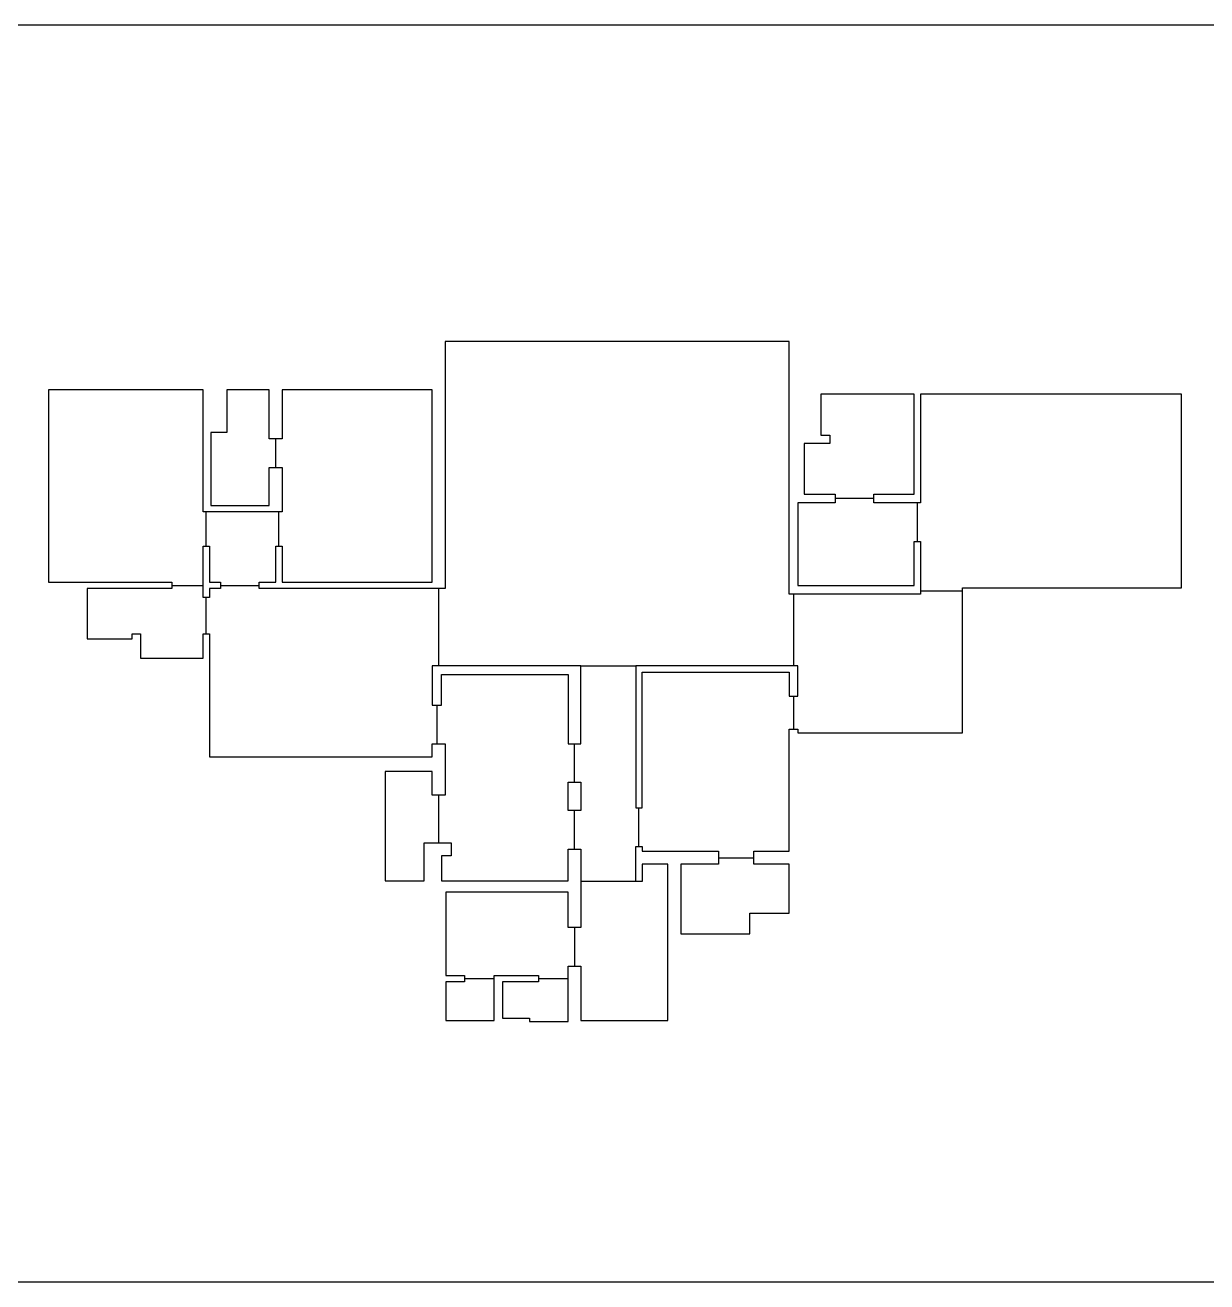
# Model space of a CAD drawing. Header units: millimetres. Extents: x -178592 to 87348, y -1412 to 59448.
# Drawn here: x 29666 to 57629, y 0 to 29724 of the extents above; entities that cross this region are included whole.
import ezdxf

# ---------------------------------------------------------------- set-up
doc = ezdxf.new("R2010")
doc.units = ezdxf.units.MM
doc.layers.get('Defpoints').update_dxf_attribs({"color": 211})

msp = doc.modelspace()

# ---------------------------------------------------------------- linework, layer by layer
at = {"layer": 'Defpoints'}
for points in [[(29115.8, 0), (58231.7, 0), (58231.7, 29723.9), (29115.8, 29723.9)], [(42816.3, 6178.9), (44876.3, 6178.9), (44876.3, 9878.9), (44266.3, 9878.9), (44266.3, 9468.9), (44116.3, 9468.9), (44116.3, 10296.4), (44266.3, 10296.4), (44266.3, 10183.9), (46076.3, 10183.9), (46076.3, 9878.9), (45181.3, 9878.9), (45181.3, 8228.9), (46816.3, 8228.9), (46816.3, 8718.9), (47746.3, 8718.9), (47746.3, 9878.9), (46906.3, 9878.9), (46906.3, 10183.9), (47746.3, 10183.9), (47746.3, 13068.9), (47946.3, 13068.9), (47946.3, 12988.9), (51846.3, 12988.9), (51846.3, 16418.9), (57026.3, 16418.9), (57026.3, 20998.9), (50856.3, 20998.9), (50856.3, 18428.9), (49748.8, 18428.9), (49748.8, 18628.9), (50706.3, 18628.9), (50706.3, 20998.9), (48496.3, 20998.9), (48496.3, 20028.9), (48706.3, 20028.9), (48706.3, 19828.9), (48096.3, 19828.9), (48096.3, 18628.9), (48833.8, 18628.9), (48833.8, 18428.9), (47946.3, 18428.9), (47946.3, 16468.9), (50706.3, 16468.9), (50706.3, 17513.9), (50856.3, 17513.9), (50856.3, 16268.9), (47746.3, 16268.9), (47746.3, 22238.9), (39601.3, 22238.9), (39601.3, 16398.9), (35203.8, 16398.9), (35203.8, 16548.9), (35596.3, 16548.9), (35596.3, 17398.9), (35746.3, 17398.9), (35746.3, 16548.9), (39296.3, 16548.9), (39296.3, 21098.9), (35746.3, 21098.9), (35746.3, 19938.9), (35441.3, 19938.9), (35441.3, 21098.9), (34441.3, 21098.9), (34441.3, 20088.9), (34061.3, 20088.9), (34061.3, 18358.9), (35441.3, 18358.9), (35441.3, 19258.9), (35746.3, 19258.9), (35746.3, 18208.9), (33876.3, 18208.9), (33876.3, 21098.9), (30216.3, 21098.9), (30216.3, 16548.9), (33136.3, 16548.9), (33136.3, 16398.9), (31136.3, 16398.9), (31136.3, 15208.9), (32196.3, 15208.9), (32196.3, 15328.9), (32396.3, 15328.9), (32396.3, 14748.9), (33876.3, 14748.9), (33876.3, 15323.9), (34026.3, 15323.9), (34026.3, 12418.9), (39296.3, 12418.9), (39296.3, 12726.4), (39601.3, 12726.4), (39601.3, 11508.9), (39296.3, 11508.9), (39296.3, 12068.9), (38186.3, 12068.9), (38186.3, 9488.9), (39106.3, 9488.9), (39106.3, 10383.9), (39746.3, 10383.9), (39746.3, 10078.9), (39516.3, 10078.9), (39516.3, 9488.9), (42516.3, 9488.9), (42516.3, 10236.4), (42816.3, 10236.4), (42816.3, 8381.4), (42516.3, 8381.4), (42516.3, 9218.9), (39621.3, 9218.9), (39621.3, 7248.9), (40061.3, 7248.9), (40061.3, 7098.9), (39621.3, 7098.9), (39621.3, 6178.9), (40761.3, 6178.9), (40761.3, 7248.9), (41816.3, 7248.9), (41816.3, 7098.9), (40961.3, 7098.9), (40961.3, 6238.9), (41601.3, 6238.9), (41601.3, 6158.9), (42516.3, 6158.9), (42516.3, 7466.4), (42816.3, 7466.4)], [(33876.3, 17398.9), (34026.3, 17398.9), (34026.3, 16548.9), (34288.8, 16548.9), (34288.8, 16398.9), (34026.3, 16398.9), (34026.3, 16183.9), (33876.3, 16183.9)], [(39296.3, 14568.9), (39296.3, 13641.4), (39516.3, 13641.4), (39516.3, 14368.9), (42516.3, 14368.9), (42516.3, 12728.9), (42816.3, 12728.9), (42816.3, 14568.9)], [(44266.3, 14418.9), (47746.3, 14418.9), (47746.3, 13853.9), (47946.3, 13853.9), (47946.3, 14568.9), (44116.3, 14568.9), (44116.3, 11211.4), (44266.3, 11211.4)], [(42816.3, 11151.4), (42516.3, 11151.4), (42516.3, 11818.9), (42816.3, 11818.9)]]:
    msp.add_lwpolyline(points, close=True, dxfattribs=at)
for points in [[(35593.8, 19938.9), (35593.8, 19258.9)], [(49748.8, 18528.9), (48833.8, 18528.9)], [(50781.3, 17513.9), (50781.3, 18428.9)], [(33951.3, 17398.9), (33951.3, 18208.9)], [(35671.3, 17398.9), (35671.3, 18208.9)], [(33136.3, 16473.9), (33876.3, 16473.9)], [(34288.8, 16473.9), (35203.8, 16473.9)], [(39448.8, 16398.9), (39448.8, 14568.9)], [(33951.3, 15323.9), (33951.3, 16183.9)], [(47846.3, 16268.9), (47846.3, 14568.9)], [(50856.3, 16343.9), (51846.3, 16343.9)], [(42816.3, 14568.9), (44116.3, 14568.9)], [(47846.3, 13853.9), (47846.3, 13068.9)], [(39406.3, 13641.4), (39406.3, 12726.4)], [(42666.3, 11818.9), (42666.3, 12728.9)], [(39448.8, 11508.9), (39448.8, 10383.9)], [(42666.3, 10236.4), (42666.3, 11151.4)], [(44191.3, 10296.4), (44191.3, 11211.4)], [(46076.3, 10031.4), (46906.3, 10031.4)], [(44116.3, 9468.9), (42816.3, 9468.9)], [(42666.3, 8381.4), (42666.3, 7466.4)], [(40061.3, 7173.9), (40761.3, 7173.9)], [(41816.3, 7173.9), (42516.3, 7173.9)]]:
    msp.add_lwpolyline(points, dxfattribs=at)

doc.saveas('drawing.dxf')
